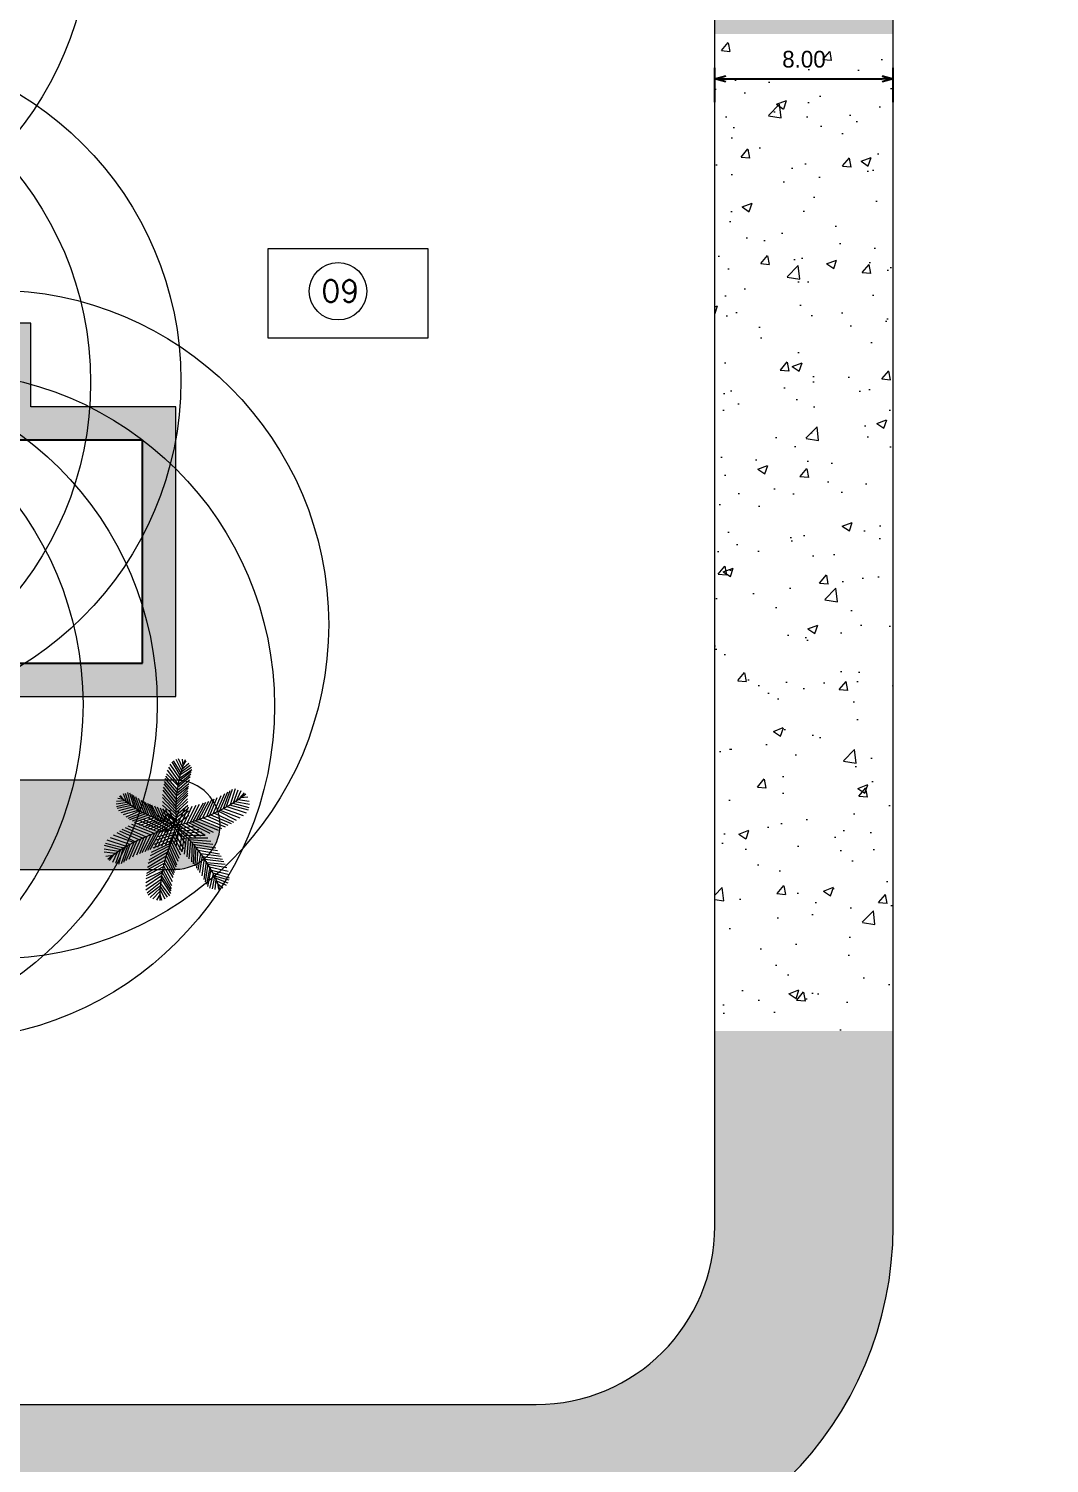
# Model space of a CAD drawing. Header units: millimetres. Extents: x 664 to 1534, y 1164 to 2765.
# Drawn here: x 819 to 864.7, y 1261.1 to 1325.4 of the extents above; entities that cross this region are included whole.
import ezdxf

# ---------------------------------------------------------------- set-up
doc = ezdxf.new("R2010")
doc.units = ezdxf.units.MM
doc.layers.get('0').update_dxf_attribs({"lineweight": 20})
doc.layers.get('Defpoints').update_dxf_attribs({"lineweight": 13})
for name, color, linetype, lineweight in [('Arvores', 84, 'Continuous', 20), ('Barra', 9, 'Continuous', 9), ('Calçadas', 7, 'Continuous', 13), ('Cotas', 1, 'Continuous', 5), ('Jardim', 92, 'Continuous', 20), ('Linha', 6, 'Continuous', 20), ('Paredes', 5, 'Continuous', 25)]:
    doc.layers.add(name, color=color, linetype=linetype, lineweight=lineweight)
doc.layers.add('Piso', color=7, linetype='Continuous')
doc.styles.add('ROMANS', font='romans')
doc.dimstyles.get("Standard").update_dxf_attribs({"dimscale": 5, "dimtxt": 0.15, "dimasz": 0.1, "dimexe": 0.1, "dimexo": 0.1, "dimgap": 0.1, "dimtad": 1, "dimzin": 1, "dimdsep": 46, "dimtxsty": 'Standard', "dimblk1": 'OPEN30', "dimblk2": 'OPEN30', "dimsah": 1, "dimcen": -1, "dimclrd": 1, "dimclre": 1, "dimclrt": 1, "dimadec": 1, "dimazin": 0, "dimtm": 1e-09, "dimtfac": 1, "dimtmove": 2, "dimatfit": 2, "dimldrblk": 'CLOSED', "dimfxl": 1, "dimtzin": 1, "dimarcsym": 0})
pattern_1 = [(50, (-603.278, 21.2618), (4.554617, -0.398477), [0.47625, -5.23875]), (355, (-603.278, 21.262), (-0.881071, 4.776416), [0.381, -4.191]), (100.451, (-602.8986, 21.2286), (3.673563, 4.377917), [0.40475, -4.45225]), (46.1842, (-603.278, 22.532), (6.776976, -1.051058), [0.714375, -7.858125]), (96.6356, (-602.7134, 22.444), (5.935106, 6.185639), [0.607125, -6.678375]), (351.184, (-603.278, 22.532), (5.935115, 6.185628), [0.5715, -6.2865]), (21, (-602.643, 22.2143), (3.790372, -2.556638), [0.47625, -5.23875]), (326, (-602.643, 22.2143), (1.545051, 4.604699), [0.381, -4.191]), (71.4514, (-602.3273, 22.0013), (5.335412, 2.048071), [0.40475, -4.45225]), (37.5, (-603.2781, 21.2618), (0.0772151, 2.113876), [0, -4.1402, 0, -4.2545, 0, -4.206875]), (7.5, (-603.2781, 21.2618), (1.6704916, 2.5045144), [0, -2.4257, 0, -4.04495, 0, -1.603375]), (327.5, (-604.6942, 21.2618), (3.3897649, -0.1432186), [0, -1.5875, 0, -4.953, 0, -6.57225]), (317.5, (-605.3292, 21.2618), (3.7032295, 0.6356623), [0, -2.06375, 0, -3.2893, 0, -4.66725])]
pattern_2 = [(210, (-839.1493, -158.44754), (-0.26295997, -0.98137997), [0.1905, -1.24634]), (165, (-839.1493, -158.4475), (-0.26296015, -0.98138064), [0.1905, -0.8255]), (255, (-839.1493, -158.4475), (0.98138064, -0.26296015), [0.1905, -0.8255])]
pattern_3 = [(50, (-839.1493, -158.4475), (4.554617, -0.398477), [0.47625, -5.23875]), (355, (-839.1493, -158.4475), (-0.881071, 4.776416), [0.381, -4.191]), (100.451, (-838.7697, -158.4808), (3.6735625, 4.377917), [0.40475, -4.45225]), (46.1842, (-839.1493, -157.1775), (6.776976, -1.051058), [0.714375, -7.858125]), (96.6356, (-838.5845, -157.265), (5.935106, 6.185639), [0.607125, -6.678375]), (351.184, (-839.149, -157.1775), (5.935115, 6.185628), [0.5715, -6.2865]), (21, (-838.5143, -157.495), (3.790372, -2.556638), [0.47625, -5.23875]), (326, (-838.5143, -157.495), (1.545051, 4.604699), [0.381, -4.191]), (71.4514, (-838.1984, -157.708), (5.335412, 2.0480714), [0.40475, -4.45225]), (37.5, (-839.1493, -158.4475), (0.0772151, 2.113876), [0, -4.1402, 0, -4.2545, 0, -4.206875]), (7.5, (-839.1493, -158.4475), (1.6704916, 2.5045144), [0, -2.4257, 0, -4.04495, 0, -1.603375]), (327.5, (-840.5653, -158.4475), (3.3897649, -0.1432186), [0, -1.5875, 0, -4.953, 0, -6.57225]), (317.5, (-841.2003, -158.4475), (3.7032295, 0.6356623), [0, -2.06375, 0, -3.2893, 0, -4.66725])]

# ---------------------------------------------------------------- blocks, each defined once
blk = doc.blocks.new('_Open30')
at = {"color": 0, "linetype": 'ByBlock', "lineweight": -2}
for p, q in [((-1, 0.27), (0, 0)), ((0, 0), (-1, -0.27)), ((0, 0), (-1, 0))]:
    blk.add_line(p, q, dxfattribs=at)
blk = doc.blocks.new('*D7')
at = {"layer": 'Cotas', "color": 1, "lineweight": -2, "transparency": 16777216}
for p, q in [((849.741, 1322.122), (849.741, 1323.676)), ((850.241, 1323.176), (857.241, 1323.176)), ((857.741, 1322.122), (857.741, 1323.676))]:
    blk.add_line(p, q, dxfattribs=at)
at = {"layer": 'Defpoints', "color": 0, "transparency": 16777216}
for p in [(857.741, 1323.176), (849.741, 1321.622), (857.741, 1321.622)]:
    blk.add_point(p, dxfattribs=at)
at = {"layer": 'Cotas', "color": 1, "lineweight": -2, "transparency": 16777216, "xscale": 0.5, "yscale": 0.5, "zscale": 0.5, "rotation": 180}
blk.add_blockref('_Open30', (849.741, 1323.176), dxfattribs=at)
at = {"layer": 'Cotas', "color": 1, "lineweight": -2, "transparency": 16777216, "xscale": 0.5, "yscale": 0.5, "zscale": 0.5}
blk.add_blockref('_Open30', (857.741, 1323.176), dxfattribs=at)
at = {"layer": 'Cotas', "color": 1, "transparency": 16777216, "insert": (853.741, 1324.051), "char_height": 0.75, "attachment_point": 5}
blk.add_mtext('8.00', dxfattribs=at)
blk = doc.blocks.new('_Closed')
at = {"layer": 'Piso', "color": 0, "lineweight": -2}
for p, q in [((-1, 0.17), (0, 0)), ((-1, 0.17), (-1, -0.17)), ((0, 0), (-1, -0.17)), ((0, 0), (-1, 0))]:
    blk.add_line(p, q, dxfattribs=at)

msp = doc.modelspace()

# ---------------------------------------------------------------- hatches: boundary and pattern name
at = {"layer": 'Barra'}
h = msp.add_hatch(dxfattribs=at)
h.set_pattern_fill('AR-CONC', color=256, scale=0.025, style=0)
h.set_pattern_definition(pattern_1)
h.paths.add_polyline_path([(977.375, 1409.405, -0.465142), (983.311, 1403.469), (983.311, 1327.37), (988.308, 1327.37), (988.305, 1403.24, 0.446968), (977.406, 1414.405), (857.741, 1414.405, 0.414214), (849.741, 1406.405), (849.741, 1325.182), (857.741, 1325.182), (857.741, 1402.405, -0.414214), (864.741, 1409.405)])
h = msp.add_hatch(dxfattribs=at)
h.set_pattern_fill('AR-CONC', color=256, scale=0.025, style=0)
h.set_pattern_definition(pattern_1)
h.paths.add_polyline_path([(983.311, 1225.034, -0.414214), (978.311, 1220.034), (745.25, 1220.034), (745.25, 1215.034), (978.311, 1215.034, 0.414223), (988.311, 1225.034), (988.308, 1327.37), (983.311, 1327.37)])
h = msp.add_hatch(dxfattribs=at)
h.set_pattern_fill('AR-CONC', color=256, scale=0.025, style=0)
h.set_pattern_definition(pattern_3)
h.paths.add_polyline_path([(849.741, 1280.464), (857.741, 1280.464), (857.741, 1324.808), (849.741, 1324.808)])
h = msp.add_hatch(dxfattribs=at)
h.set_pattern_fill('AR-CONC', color=256, scale=0.025, style=0)
h.set_pattern_definition(pattern_3)
h.paths.add_polyline_path([(857.741, 1271.714), (857.741, 1280.464), (849.741, 1280.464), (849.741, 1271.714, -0.414214), (841.741, 1263.714), (702.154, 1263.714, -0.414214), (695.154, 1270.714), (695.154, 1287.775, 0.414214), (688.154, 1294.775), (684.981, 1294.775), (684.981, 1286.775, -0.414214), (685.981, 1285.775), (685.981, 1225.034, 0.414214), (695.981, 1215.034), (744.708, 1215.034), (744.708, 1220.034), (695.981, 1220.034, -0.414214), (690.981, 1225.034), (690.981, 1248.714, -0.414214), (697.981, 1255.714), (841.741, 1255.714, 0.414214)])
at = {"layer": 'Calçadas'}
h = msp.add_hatch(dxfattribs=at)
h.set_pattern_fill('AR-SAND', color=256, scale=0.02, angle=-90, style=0)
h.set_pattern_definition([(307.5, (-540.2502, 1911.4388), (0.97882647, 0.03200063), [0, -0.77216, 0, -0.8636, 0, -0.8255]), (277.5, (-540.2502, 1911.4388), (1.4336502, -0.8990466), [0, -0.41656, 0, -0.69596, 0, -0.2667]), (237.5, (-540.2502, 1912.0636), (0.00287437, -1.58198474), [0, -0.254, 0, -0.9144, 0, -1.1938]), (227.5, (-540.2502, 1912.0636), (0.4458586, -1.5271129), [0, -0.127, 0, -0.59944, 0, -0.6858])])
h.paths.add_polyline_path([(785.781, 1312.214), (785.781, 1338.714), (784.281, 1338.714), (784.281, 1312.214), (760.581, 1312.214), (760.581, 1308.464), (754.081, 1308.464), (754.081, 1295.464), (761.081, 1295.464), (761.081, 1291.714), (818.581, 1291.714), (818.581, 1295.464), (825.581, 1295.464), (825.581, 1308.464), (819.081, 1308.464), (819.081, 1312.214)])
h.paths.add_polyline_path([(800.081, 1309.714), (800.081, 1310.714), (807.581, 1310.714), (807.581, 1309.714), (817.581, 1309.714), (817.581, 1304.464), (818.581, 1304.464), (818.581, 1306.964), (824.081, 1306.964), (824.081, 1296.964), (818.581, 1296.964), (818.581, 1299.464), (817.581, 1299.464), (817.581, 1294.214), (807.581, 1294.214), (807.581, 1293.214), (800.081, 1293.214), (800.081, 1294.214), (792.581, 1294.214), (792.581, 1293.214), (785.081, 1293.214), (785.081, 1294.214), (777.081, 1294.214), (777.081, 1293.214), (769.081, 1293.214), (769.081, 1294.214), (762.081, 1294.214), (762.081, 1299.464), (761.081, 1299.464), (761.081, 1296.964), (755.581, 1296.964), (755.581, 1306.964), (761.081, 1306.964), (761.081, 1304.464), (762.081, 1304.464), (762.081, 1309.714), (769.081, 1309.714), (769.081, 1310.714), (777.081, 1310.714), (777.081, 1309.714), (785.081, 1309.714), (785.081, 1310.714), (792.581, 1310.714), (792.581, 1309.714)], flags=16)
h.paths.add_polyline_path([(790.988, 1307.66), (790.988, 1294.879), (787.917, 1294.879), (787.917, 1307.66)], flags=8)
at = {"layer": 'Jardim'}
h = msp.add_hatch(dxfattribs=at)
h.set_pattern_fill('GRASS', color=256, scale=0.04, angle=120, style=0)
h.set_pattern_definition(pattern_2)
h.paths.add_polyline_path([(823.712, 1289.822), (824.489, 1290.084, -0.007598), (824.337, 1290.153), (824.285, 1290.133), (824.273, 1290.164), (753.7, 1290.164), (753.7, 1291.714), (740.564, 1291.714, 0.992335), (740.564, 1287.721), (740.564, 1287.714), (765.764, 1287.714), (799.064, 1287.714), (824.34, 1287.714), (825.105, 1288.129), (825.342, 1287.714), (825.534, 1287.714), (825.531, 1287.722, 0.116437), (826.427, 1287.917), (826.472, 1288.712), (827.216, 1288.595, 0.13187), (827.556, 1289.572), (826.617, 1289.962), (826.726, 1290.164), (826.521, 1290.164), (826.334, 1289.836), (826.247, 1289.878), (826.2, 1289.788), (826.408, 1289.682), (826.25, 1289.646), (826.905, 1289.253), (826.345, 1289.252), (826.515, 1289.13), (826.039, 1289.135), (826.004, 1288.85), (825.914, 1288.991), (825.842, 1288.53), (825.609, 1288.934), (825.576, 1288.77), (825.44, 1289.023), (825.351, 1288.987), (825.386, 1288.914), (824.908, 1288.683), (824.976, 1288.837), (824.627, 1288.697), (824.805, 1289.053), (824.646, 1289.004), (824.849, 1289.37)])
h.paths.add_polyline_path([(741.797, 1290.37, -0.017428), (741.793, 1290.364, -0.011964), (741.8, 1290.368, 0.005942)], flags=16)
h.paths.add_polyline_path([(741.648, 1289.489, -0.213501), (741.616, 1289.378, -0.929781), (741.361, 1289.035, -0.659983), (741.115, 1289.1, -0.521217), (740.764, 1288.886, 0.294426), (740.721, 1289.025, -0.116308), (740.638, 1289.057, -0.080516), (740.681, 1289.048, 0.270746), (740.618, 1289.277, -0.203215), (740.517, 1289.335, -0.238897), (740.674, 1289.191, 0.302115), (740.938, 1289.228, -0.473561), (740.721, 1289.025, -0.294426), (740.764, 1288.886, 0.521217), (741.115, 1289.1, 0.525542), (741.32, 1289, 0.148172), (741.356, 1289.211, -0.359243), (741.361, 1289.035, 0.929781), (741.616, 1289.378, 0.213501), (741.648, 1289.489, 0.400106), (741.656, 1290.034, 0.213163), (741.577, 1290.111, 0.560449), (741.3, 1290.401, 0.053177), (741.26, 1290.451, 0.218071), (741.122, 1290.699, 0.081007), (741.043, 1290.72, 0.022447), (741.044, 1290.742, -0.287365), (741.26, 1290.451, -0.053177), (741.3, 1290.401, -0.292697), (741.538, 1290.312, 0.559449), (741.493, 1290.538, 0.30431), (741.408, 1290.785, 0.437154), (741.175, 1291.117, 0.889629), (740.651, 1291.208, -0.071146), (740.697, 1291.188, -0.989443), (740.959, 1291.104, 0.989443), (740.697, 1291.188, 0.189198), (740.57, 1291.212, 0.514576), (740.229, 1291.148, 0.585545), (739.951, 1290.986, 0.166033), (739.824, 1290.878, 0.265663), (739.564, 1290.782, -1.068265), (739.968, 1291.066, -0.443489), (740.229, 1291.148, -0.514576), (740.57, 1291.212, -0.116484), (740.651, 1291.208, -0.889629), (741.175, 1291.117, -0.437154), (741.408, 1290.785, -0.30431), (741.493, 1290.538, -0.559449), (741.538, 1290.312, -0.230019), (741.577, 1290.111, -0.213163), (741.656, 1290.034, -0.400106)], flags=16)
h.paths.add_polyline_path([(740.524, 1288.578, -0.306194), (740.287, 1288.693, -0.35541), (740.019, 1288.715, -0.342175), (739.856, 1288.835, -0.262785), (739.665, 1289.07, -0.049084), (739.63, 1289.113, -0.380186), (739.35, 1289.473, -0.636426), (739.35, 1289.904, -0.895643), (739.421, 1290.083, 0.42388), (739.612, 1289.665, -0.18521), (739.72, 1289.785, 0.080107), (739.74, 1289.693, -0.371417), (739.888, 1289.536, -0.189043), (739.74, 1289.693, 0.227493), (739.605, 1289.645, -0.023274), (739.612, 1289.665, -0.231179), (739.416, 1289.865, 0.259902), (739.215, 1289.656, 0.337424), (739.42, 1289.453, 0.102867), (739.357, 1289.377, 0.301228), (739.63, 1289.113, 0.291431), (739.907, 1288.991, -0.013881), (739.896, 1288.995, 0.269023), (739.856, 1288.835, 0.087322), (739.96, 1288.813, 0.668155), (740.351, 1288.763, 0.215731), (740.436, 1288.682, 0.170619)], flags=16)
h.paths.add_polyline_path([(740.199, 1290.565, 0.189777), (739.995, 1290.603, -0.844364), (740.25, 1290.656, 0.161871)], flags=16)
h = msp.add_hatch(dxfattribs=at)
h.set_pattern_fill('GRASS', color=256, scale=0.04, angle=120, style=0)
h.set_pattern_definition(pattern_2)
h.paths.add_polyline_path([(825.62, 1291.174), (825.168, 1291.714), (753.7, 1291.714), (753.7, 1290.164), (823.244, 1290.164), (823.921, 1290.38), (823.939, 1290.331), (823.564, 1290.164), (824.102, 1290.164), (824.253, 1290.22), (824.273, 1290.164), (825.01, 1290.164), (824.97, 1290.268), (825.11, 1290.169), (825.041, 1290.366), (825.298, 1290.164), (825.374, 1290.164), (825.343, 1290.268), (825.458, 1290.164), (825.583, 1290.164, -0.001338), (825.581, 1290.195), (825.552, 1290.222), (825.579, 1290.249, -0.002229), (825.578, 1290.301), (825.541, 1290.34), (825.576, 1290.374, -0.00222), (825.576, 1290.425), (825.548, 1290.456), (825.576, 1290.485, -0.0028), (825.576, 1290.55), (825.552, 1290.581), (825.578, 1290.606, -0.024549)])

# ---------------------------------------------------------------- linework, layer by layer
msp.add_lwpolyline([(829.718, 1315.564), (836.88, 1315.564), (836.88, 1311.538), (829.718, 1311.538)], close=True)
at = {"layer": 'Arvores'}
for p, q in [((825.705, 1291.675), (825.261, 1292.296)), ((825.738, 1291.82), (825.316, 1292.432)), ((825.767, 1291.934), (825.411, 1292.535)), ((825.802, 1292.061), (825.475, 1292.585)), ((825.831, 1292.159), (825.59, 1292.642)), ((825.871, 1292.285), (825.704, 1292.667)), ((825.731, 1291.79), (826.297, 1292.202)), ((825.778, 1291.974), (826.287, 1292.306)), ((825.81, 1292.088), (826.218, 1292.392)), ((825.848, 1292.214), (826.156, 1292.485)), ((825.913, 1292.394), (825.87, 1292.658)), ((825.904, 1292.381), (826.045, 1292.584)), ((825.59, 1290.864), (825.048, 1291.552)), ((825.605, 1291.04), (825.071, 1291.663)), ((825.62, 1291.174), (825.101, 1291.794)), ((825.639, 1291.311), (825.127, 1291.892)), ((825.666, 1291.474), (825.161, 1292.007)), ((825.678, 1291.542), (825.21, 1292.159)), ((825.614, 1291.124), (826.157, 1291.567)), ((825.631, 1291.259), (826.184, 1291.731)), ((825.654, 1291.407), (826.216, 1291.886)), ((825.676, 1291.528), (826.243, 1292.005)), ((825.708, 1291.687), (826.269, 1292.104)), ((823.229, 1290.855), (822.98, 1290.9)), ((823.238, 1290.843), (823.102, 1291.033)), ((823.369, 1290.741), (823.225, 1291.1)), ((823.469, 1290.667), (823.327, 1291.126)), ((823.56, 1290.602), (823.426, 1291.16)), ((823.71, 1290.502), (823.522, 1291.136)), ((823.794, 1290.449), (823.6, 1291.081)), ((823.925, 1290.37), (823.68, 1291.026)), ((824.026, 1290.313), (823.777, 1290.964)), ((824.151, 1290.246), (823.905, 1290.887)), ((825.578, 1290.301), (824.977, 1290.938)), ((825.576, 1290.425), (824.985, 1291.077)), ((825.576, 1290.55), (825.004, 1291.266)), ((825.581, 1290.708), (825.022, 1291.399)), ((825.576, 1290.485), (826.109, 1291.038)), ((825.576, 1290.374), (826.107, 1290.877)), ((825.578, 1290.606), (826.113, 1291.13)), ((825.581, 1290.708), (826.12, 1291.241)), ((825.588, 1290.837), (826.131, 1291.36)), ((825.602, 1291.008), (826.141, 1291.452)), ((827.095, 1290.145), (827.427, 1290.933)), ((827.246, 1290.211), (827.61, 1291.022)), ((827.412, 1290.289), (827.781, 1291.113)), ((827.547, 1290.356), (827.91, 1291.186)), ((827.722, 1290.448), (828.018, 1291.251)), ((827.834, 1290.511), (828.123, 1291.317)), ((828.035, 1290.63), (828.248, 1291.341)), ((828.157, 1290.706), (828.373, 1291.29)), ((828.292, 1290.795), (828.504, 1291.249)), ((828.468, 1290.918), (828.658, 1291.153)), ((828.48, 1290.933), (828.805, 1290.973)), ((823.413, 1290.708), (822.907, 1290.646)), ((823.313, 1290.783), (822.92, 1290.755)), ((823.49, 1290.651), (822.921, 1290.525)), ((823.593, 1290.58), (822.945, 1290.453)), ((823.685, 1290.518), (823.006, 1290.336)), ((823.804, 1290.443), (823.11, 1290.244)), ((823.913, 1290.377), (823.217, 1290.155)), ((823.97, 1290.344), (823.336, 1290.063)), ((824.107, 1290.269), (823.427, 1289.997)), ((824.265, 1290.188), (824.042, 1290.811)), ((824.365, 1290.14), (824.14, 1290.76)), ((824.512, 1290.074), (824.218, 1290.722)), ((824.625, 1290.027), (824.321, 1290.675)), ((824.715, 1289.991), (824.417, 1290.634)), ((824.821, 1289.951), (824.498, 1290.601)), ((824.921, 1289.917), (824.64, 1290.548)), ((825.033, 1289.88), (824.749, 1290.511)), ((825.134, 1289.849), (824.891, 1290.468)), ((825.581, 1290.195), (824.973, 1290.756)), ((825.59, 1290.046), (824.976, 1290.598)), ((825.6, 1289.928), (824.987, 1290.408)), ((825.611, 1289.818), (825.003, 1290.245)), ((825.234, 1289.821), (825.016, 1290.434)), ((825.36, 1289.788), (825.13, 1290.407)), ((825.499, 1289.755), (825.311, 1290.37)), ((825.469, 1289.674), (825.755, 1290.455)), ((825.579, 1290.249), (826.109, 1290.756)), ((825.584, 1290.137), (826.116, 1290.599)), ((825.591, 1290.027), (826.127, 1290.462)), ((825.603, 1289.889), (826.14, 1290.338)), ((825.65, 1289.706), (825.992, 1290.49)), ((825.816, 1289.739), (826.141, 1290.517)), ((825.948, 1289.769), (826.305, 1290.551)), ((826.08, 1289.802), (826.492, 1290.597)), ((826.228, 1289.841), (826.635, 1290.637)), ((826.359, 1289.879), (826.823, 1290.695)), ((826.499, 1289.923), (826.93, 1290.731)), ((826.617, 1289.962), (827.057, 1290.778)), ((826.767, 1290.015), (827.193, 1290.832)), ((826.962, 1290.09), (827.297, 1290.875)), ((827.305, 1290.238), (828.163, 1289.838)), ((827.487, 1290.326), (828.286, 1289.917)), ((827.563, 1290.364), (828.447, 1290.028)), ((827.709, 1290.441), (828.591, 1290.134)), ((827.867, 1290.53), (828.731, 1290.246)), ((827.991, 1290.603), (828.819, 1290.392)), ((828.128, 1290.688), (828.856, 1290.485)), ((828.233, 1290.756), (828.882, 1290.639)), ((828.367, 1290.846), (828.873, 1290.781)), ((824.436, 1289.262), (823.439, 1289.649)), ((824.223, 1290.209), (823.507, 1289.943)), ((824.616, 1289.328), (823.607, 1289.734)), ((824.337, 1290.153), (823.614, 1289.874)), ((824.489, 1290.084), (823.705, 1289.819)), ((824.798, 1289.39), (823.757, 1289.804)), ((824.625, 1290.027), (823.833, 1289.748)), ((824.764, 1289.973), (823.946, 1289.689)), ((824.944, 1289.435), (823.971, 1289.893)), ((824.875, 1289.933), (824.108, 1289.613)), ((825.09, 1289.478), (824.131, 1289.952)), ((824.986, 1289.895), (824.23, 1289.562)), ((825.215, 1289.511), (824.341, 1290.022)), ((825.081, 1289.865), (824.389, 1289.501)), ((825.393, 1289.554), (824.527, 1290.075)), ((825.217, 1289.825), (824.531, 1289.453)), ((825.325, 1289.797), (824.704, 1289.403)), ((825.533, 1289.585), (824.754, 1290.13)), ((825.427, 1289.772), (824.854, 1289.366)), ((825.666, 1289.611), (824.95, 1290.169)), ((825.626, 1289.694), (825.035, 1290.023)), ((825.542, 1289.746), (825.062, 1289.324)), ((825.817, 1289.638), (825.221, 1290.211)), ((825.58, 1289.595), (825.247, 1288.807)), ((825.413, 1289.665), (826.003, 1289.086)), ((825.762, 1289.629), (825.483, 1288.844)), ((825.564, 1289.69), (826.274, 1289.124)), ((825.62, 1289.739), (826.167, 1290.145)), ((825.68, 1289.515), (826.412, 1289.683)), ((825.697, 1289.715), (826.471, 1289.162)), ((825.838, 1289.744), (826.698, 1289.214)), ((826.016, 1289.786), (826.885, 1289.266)), ((826.141, 1289.818), (827.095, 1289.333)), ((826.289, 1289.858), (827.256, 1289.391)), ((826.435, 1289.902), (827.471, 1289.477)), ((826.617, 1289.962), (827.622, 1289.545)), ((826.798, 1290.026), (827.791, 1289.628)), ((826.999, 1290.105), (827.913, 1289.693)), ((827.151, 1290.169), (828.056, 1289.774)), ((823.372, 1288.747), (822.505, 1289.022)), ((823.53, 1288.838), (822.644, 1289.135)), ((823.675, 1288.916), (822.787, 1289.243)), ((823.75, 1288.955), (822.947, 1289.356)), ((823.932, 1289.045), (823.069, 1289.435)), ((824.085, 1289.116), (823.175, 1289.501)), ((824.236, 1289.181), (823.317, 1289.584)), ((823.825, 1288.993), (823.465, 1288.165)), ((823.99, 1289.072), (823.635, 1288.258)), ((824.14, 1289.141), (823.816, 1288.348)), ((824.272, 1289.197), (823.946, 1288.408)), ((824.467, 1289.274), (824.049, 1288.453)), ((824.616, 1289.328), (824.185, 1288.508)), ((824.734, 1289.369), (824.312, 1288.556)), ((824.874, 1289.414), (824.418, 1288.593)), ((825.393, 1289.004), (824.539, 1288.662)), ((825.461, 1289.156), (824.604, 1288.825)), ((825.004, 1289.453), (824.605, 1288.653)), ((825.517, 1289.273), (824.691, 1289.018)), ((825.151, 1289.494), (824.748, 1288.694)), ((825.573, 1289.384), (824.772, 1289.181)), ((825.637, 1289.507), (824.894, 1289.398)), ((825.283, 1289.528), (824.934, 1288.742)), ((825.415, 1289.559), (825.098, 1288.778)), ((825.369, 1288.949), (825.718, 1288.213)), ((825.419, 1289.062), (825.788, 1288.373)), ((825.47, 1289.174), (825.853, 1288.511)), ((825.536, 1289.313), (825.916, 1288.634)), ((825.719, 1289.482), (825.57, 1288.74)), ((825.613, 1289.462), (826.021, 1288.824)), ((825.844, 1289.37), (825.737, 1288.6)), ((825.785, 1289.424), (826.604, 1289.524)), ((825.957, 1289.266), (825.839, 1288.509)), ((825.876, 1289.341), (826.739, 1289.402)), ((826.045, 1289.18), (825.95, 1288.404)), ((825.972, 1289.251), (826.89, 1289.253)), ((826.132, 1289.092), (826.073, 1288.28)), ((826.09, 1289.134), (827.01, 1289.125)), ((826.228, 1288.991), (826.165, 1288.181)), ((826.172, 1289.05), (827.142, 1288.973)), ((826.266, 1288.949), (827.239, 1288.851)), ((823.009, 1288.517), (822.358, 1288.627)), ((822.876, 1288.426), (822.369, 1288.485)), ((823.113, 1288.586), (822.383, 1288.782)), ((823.249, 1288.673), (822.419, 1288.875)), ((822.763, 1288.338), (822.439, 1288.294)), ((822.775, 1288.353), (822.588, 1288.116)), ((822.951, 1288.478), (822.743, 1288.022)), ((823.084, 1288.568), (822.874, 1287.982)), ((823.205, 1288.646), (823, 1287.932)), ((823.405, 1288.766), (823.125, 1287.957)), ((823.517, 1288.831), (823.229, 1288.025)), ((823.69, 1288.925), (823.336, 1288.091)), ((825.137, 1288.306), (824.302, 1287.806)), ((825.19, 1288.472), (824.335, 1287.975)), ((825.247, 1288.637), (824.369, 1288.121)), ((825.296, 1288.767), (824.425, 1288.324)), ((825.347, 1288.896), (824.471, 1288.472)), ((825.146, 1288.334), (825.502, 1287.577)), ((825.19, 1288.472), (825.538, 1287.705)), ((825.226, 1288.579), (825.575, 1287.822)), ((825.272, 1288.705), (825.607, 1287.92)), ((825.317, 1288.82), (825.668, 1288.087)), ((826.311, 1288.899), (826.283, 1288.046)), ((826.399, 1288.799), (826.348, 1287.967)), ((826.359, 1288.845), (827.364, 1288.682)), ((826.472, 1288.712), (826.425, 1287.871)), ((826.472, 1288.712), (827.448, 1288.558)), ((826.563, 1288.6), (826.505, 1287.765)), ((826.678, 1288.449), (826.564, 1287.682)), ((826.581, 1288.577), (827.54, 1288.413)), ((826.755, 1288.344), (826.638, 1287.574)), ((826.7, 1288.42), (827.604, 1288.305)), ((825.011, 1287.823), (824.25, 1287.421)), ((825.046, 1287.972), (824.262, 1287.534)), ((825.083, 1288.117), (824.282, 1287.682)), ((824.989, 1287.717), (825.382, 1286.997)), ((825.024, 1287.88), (825.411, 1287.171)), ((825.059, 1288.026), (825.447, 1287.351)), ((825.092, 1288.152), (825.477, 1287.478)), ((826.841, 1288.22), (826.737, 1287.419)), ((826.787, 1288.299), (827.676, 1288.174)), ((826.933, 1288.081), (826.827, 1287.268)), ((826.873, 1288.172), (827.728, 1288.073)), ((827.005, 1287.965), (826.892, 1287.149)), ((827.097, 1287.811), (826.945, 1287.048)), ((826.973, 1288.017), (827.786, 1287.954)), ((827.154, 1287.708), (826.994, 1286.947)), ((827.014, 1287.951), (827.859, 1287.792)), ((827.09, 1287.823), (827.919, 1287.641)), ((827.171, 1287.678), (827.975, 1287.487)), ((824.936, 1287.419), (824.228, 1286.949)), ((824.96, 1287.566), (824.23, 1287.112)), ((824.913, 1287.255), (824.232, 1286.786)), ((824.974, 1287.642), (824.239, 1287.29)), ((824.897, 1287.125), (824.289, 1286.642)), ((824.893, 1287.079), (825.29, 1286.533)), ((824.917, 1287.289), (825.342, 1286.637)), ((824.934, 1287.405), (825.352, 1286.749)), ((824.963, 1287.582), (825.364, 1286.863)), ((827.253, 1287.521), (827.08, 1286.869)), ((827.312, 1287.403), (827.202, 1286.849)), ((827.232, 1287.563), (827.974, 1287.332)), ((827.298, 1287.431), (827.958, 1287.243)), ((827.374, 1287.271), (827.322, 1286.818)), ((827.347, 1287.329), (827.905, 1287.111)), ((827.407, 1287.196), (827.83, 1287.005)), ((827.452, 1287.092), (827.487, 1286.819)), ((827.454, 1287.074), (827.687, 1286.889)), ((824.883, 1286.979), (824.336, 1286.565)), ((824.875, 1286.866), (824.433, 1286.46)), ((824.867, 1286.719), (824.541, 1286.389)), ((824.867, 1286.589), (824.717, 1286.332)), ((824.863, 1286.606), (824.929, 1286.34)), ((824.871, 1286.802), (825.083, 1286.399)), ((824.881, 1286.948), (825.184, 1286.471))]:
    msp.add_line(p, q, dxfattribs=at)
for centre, radius, start, end in [((831.382, 1290.456), 5.806, 158.09958, 187.84628), ((826.684, 1295.109), 5.484, 228.53906, 258.28576), ((824.321, 1296.677), 7.097, 278.54395, 308.29064), ((826.983, 1282.638), 7.097, 99.1509, 128.8976), ((831.312, 1286.438), 6.452, 151.29204, 181.03874), ((821.501, 1284.599), 6.452, 20.1895, 49.93619)]:
    msp.add_arc(centre, radius, start, end, dxfattribs=at)
at = {"layer": 'Barra'}
for p, q in [((849.741, 1271.714), (849.741, 1406.405)), ((857.741, 1271.714), (857.741, 1402.405)), ((702.154, 1263.714), (841.741, 1263.714)), ((702.154, 1263.714), (841.741, 1263.714))]:
    msp.add_line(p, q, dxfattribs=at)
for centre in [(806.755, 1330.148), (806.758, 1309.558), (810.803, 1309.644), (817.431, 1298.699), (806.416, 1295.12), (809.741, 1295.113), (815.002, 1295.04)]:
    msp.add_circle(centre, 15, dxfattribs=at)
for radius in [8, 16]:
    msp.add_arc((841.741, 1271.714), radius, 270, 0, dxfattribs=at)
at = {"layer": 'Calçadas'}
for p, q in [((819.081, 1312.214), (785.781, 1312.214)), ((819.081, 1308.464), (819.081, 1312.214)), ((825.581, 1308.464), (819.081, 1308.464)), ((825.581, 1295.464), (825.581, 1308.464)), ((818.581, 1295.464), (825.581, 1295.464))]:
    msp.add_line(p, q, dxfattribs=at)
at = {"layer": 'Jardim'}
for p, q in [((825.581, 1291.714), (740.564, 1291.714)), ((740.564, 1287.721), (825.581, 1287.714))]:
    msp.add_line(p, q, dxfattribs=at)
msp.add_arc((825.565, 1289.718), 1.996, 269.55916, 89.55916, dxfattribs=at)
at = {"layer": 'Linha'}
msp.add_circle((832.85, 1313.648), 1.289, dxfattribs=at)
at = {"layer": 'Paredes'}
for p, q in [((824.081, 1306.964), (818.581, 1306.964)), ((824.081, 1296.964), (824.081, 1306.964)), ((818.581, 1296.964), (824.081, 1296.964))]:
    msp.add_line(p, q, dxfattribs=at)

# ---------------------------------------------------------------- texts
at = {"layer": 'Cotas', "style": 'ROMANS'}
msp.add_text('09', height=0.99, dxfattribs=at).set_placement((832.105, 1313.163))

# ---------------------------------------------------------------- dimensions: what is measured, and where the dimension line sits
at = {"layer": 'Cotas'}
dim = msp.add_linear_dim(base=(857.741, 1323.176), p1=(849.741, 1321.622), p2=(857.741, 1321.622), dimstyle='Standard', dxfattribs=at)
dim.commit()
dim.dimension.update_dxf_attribs({"geometry": '*D7', "text_midpoint": (853.741, 1324.051)})

doc.saveas('drawing.dxf')
